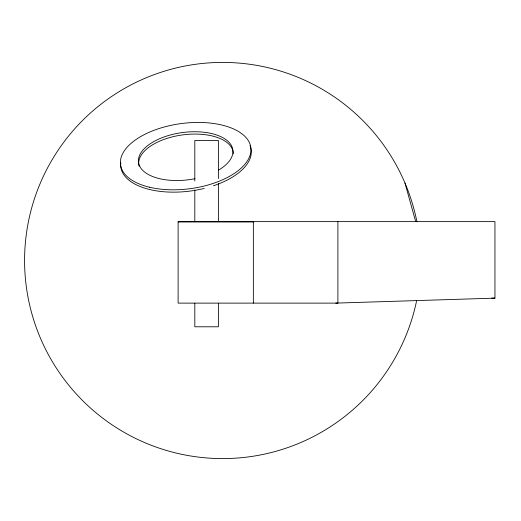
<?xml version="1.0" encoding="UTF-8"?>
<svg xmlns="http://www.w3.org/2000/svg" width="521" height="521" viewBox="0 0 521 521"><rect width="100%" height="100%" fill="white"/><g stroke="black" fill="none" stroke-linecap="round" stroke-linejoin="round"><path stroke-width="0.78" d="M335.752 303.118L494.95 298.136L494.95 221.627L178.11 221.627L178.11 303.118L337.901 303.118L337.901 221.627M178.11 221.959L253.349 221.959M491.778 298.136L494.95 298.136M404.98 183.066L415.686 221.627M253.349 221.627L253.349 303.118M218.384 178.612L218.384 140.468L194.815 140.468L194.815 181.047M218.384 183.483L218.384 221.627M218.384 303.326L218.384 326.791L194.815 326.791L194.815 303.326M194.815 189.976L194.815 221.627M416.657 300.545A198.084 198.084 0 0 1 111.846 424.687A198.084 198.084 0 0 1 112.959 95.571A198.084 198.084 0 0 1 416.924 221.77M250.028 145.711A65.724 32.862 -7.5 0 1 213.421 185.782M204.258 188.42A65.724 32.862 -7.5 0 1 120.813 162.721M139.1 166.212A47.593 23.797 -7.5 0 1 182.871 134.874A47.593 23.797 -7.5 0 1 233.271 153.819M194.913 178.71A47.593 23.797 -7.5 0 1 138.84 157.414A47.593 23.797 -7.5 0 1 207.293 132.705A47.593 23.797 -7.5 0 1 218.26 170.282M149.403 187.202A65.724 32.862 -7.5 0 0 250.835 151.878A65.724 32.862 -7.5 0 0 156.769 129.312A65.724 32.862 -7.5 0 0 149.403 187.202"/></g></svg>
